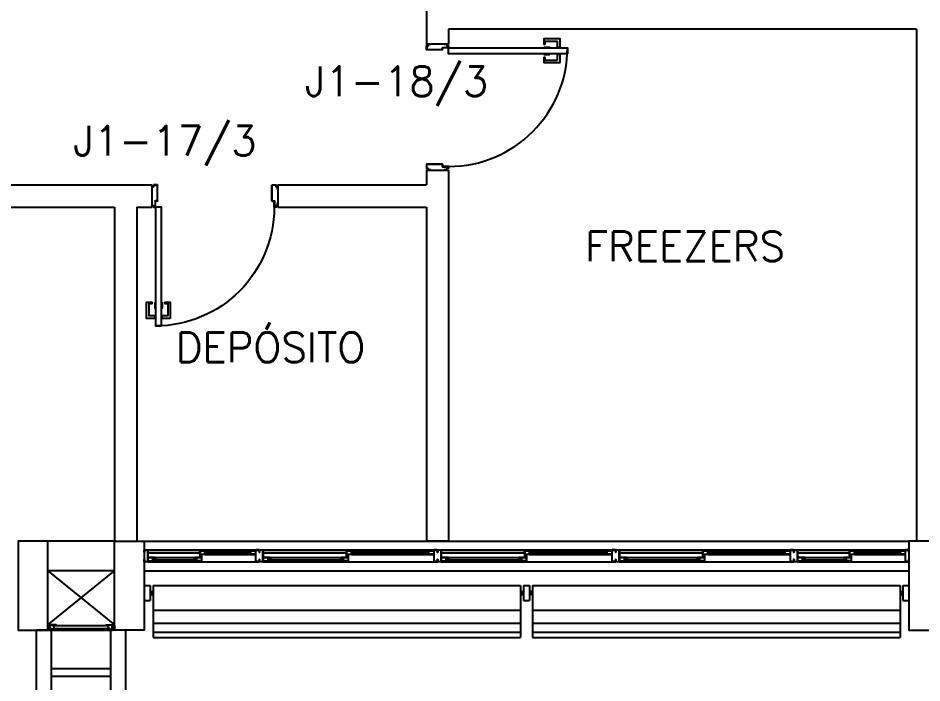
# Model space of a CAD drawing. Header units: millimetres. Extents: x 2801 to 3319, y 1187 to 1422.
# Drawn here: x 2996.32 to 3002.41, y 1340.99 to 1345.47 of the extents above; entities that cross this region are included whole.
import ezdxf

# ---------------------------------------------------------------- set-up
doc = ezdxf.new("R2010")
doc.units = ezdxf.units.MM
for name, color, linetype in [('AR-ALV', 2, 'Continuous'), ('AR-BRISES', 1, 'Continuous'), ('AR-ESQ', 1, 'Continuous'), ('AR-ESTC', 3, 'Continuous'), ('AR-PEITORIL', 1, 'Continuous'), ('AR-PISO', 1, 'Continuous'), ('AR-PORTA', 1, 'Continuous'), ('AR-SHAFT', 1, 'Continuous'), ('BR-LINHAS', 1, 'Continuous'), ('BR-MONTANTE', 242, 'Continuous'), ('BR-PAINEL', 1, 'Continuous'), ('BR-SUPORTE', 1, 'Continuous'), ('DT-ESQ-BAGUETE-C', 2, 'Continuous'), ('DT-ESQ-BAGUETE-V', 1, 'Continuous'), ('DT-ESQ-CHAPA DOBRADA-V', 1, 'Continuous'), ('DT-ESQ-PERFIL CADEIRA-C', 2, 'Continuous'), ('DT-ESQ-PERFIL CADEIRA-V', 1, 'Continuous'), ('DT-ESQ-PERFIL U SIMPLES-C', 2, 'Continuous'), ('DT-ESQ-PERFIL U-C', 2, 'Continuous'), ('DT-ESQ-PERFIL U-V', 1, 'Continuous'), ('DT-ESQ-VENEZIANA-C', 2, 'Continuous'), ('DT-ESQ-VENEZIANA-V', 2, 'Continuous'), ('DT-ESQ-VIDRO-C', 2, 'Continuous'), ('ENDEREÇO', 2, 'Continuous'), ('insercao', 4, 'Continuous'), ('maçaneta', 1, 'Continuous'), ('mov', 1, 'Continuous'), ('PM-PERFIL U-C', 2, 'Continuous'), ('pm1', 2, 'Continuous'), ('TEXTO', 2, 'Continuous')]:
    doc.layers.add(name, color=color, linetype=linetype)
doc.styles.add('UNB-100', font='simplex.shx', dxfattribs={"height": 0.2})
doc.styles.add('UNB1-100', font='simplex.shx', dxfattribs={"height": 0.2})

# ---------------------------------------------------------------- blocks, each defined once
blk = doc.blocks.new('DET-GS-COBERTURA')
at = {"layer": 'AR-PISO', "linetype": 'Continuous'}
for p, q in [((204.8676, -516.3577), (204.8676, -512.9889)), ((205.4676, -512.9889), (204.8676, -512.9889)), ((204.9676, -516.3577), (204.9676, -512.9889)), ((205.3676, -516.3577), (205.3676, -512.9889)), ((205.4676, -516.3577), (205.4676, -512.9889)), ((204.9676, -513.2485), (205.3676, -513.2485)), ((204.9676, -513.2985), (205.3676, -513.2985))]:
    blk.add_line(p, q, dxfattribs=at)
blk = doc.blocks.new('EF40-P')
at = {"layer": 'DT-ESQ-BAGUETE-C', "color": 2, "ltscale": 0.1}
for points in [[(0.0735, -0.125), (0.06, -0.125), (0.06, -0.1235), (0.073, -0.1235, 0.414214), (0.0735, -0.123), (0.0735, -0.112, 0.414214), (0.073, -0.1115), (0.06, -0.1115), (0.06, -0.11), (0.0735, -0.11, -0.414214), (0.075, -0.1115), (0.075, -0.1235, -0.414214)], [(0.339, -0.125), (0.3525, -0.125), (0.3525, -0.1235), (0.3395, -0.1235, -0.414214), (0.339, -0.123), (0.339, -0.112, -0.414214), (0.3395, -0.1115), (0.3525, -0.1115), (0.3525, -0.11), (0.339, -0.11, 0.414214), (0.3375, -0.1115), (0.3375, -0.1235, 0.414214)], [(0.4225, -0.08), (0.409, -0.08), (0.409, -0.0785), (0.422, -0.0785, 0.414214), (0.4225, -0.078), (0.4225, -0.067, 0.414214), (0.422, -0.0665), (0.409, -0.0665), (0.409, -0.065), (0.4225, -0.065, -0.414214), (0.424, -0.0665), (0.424, -0.0785, -0.414214)], [(0.7015, -0.08), (0.715, -0.08), (0.715, -0.0785), (0.702, -0.0785, -0.414214), (0.7015, -0.078), (0.7015, -0.067, -0.414214), (0.702, -0.0665), (0.715, -0.0665), (0.715, -0.065), (0.7015, -0.065, 0.414214), (0.7, -0.0665), (0.7, -0.0785, 0.414214)], [(0.8485, -0.125), (0.835, -0.125), (0.835, -0.1235), (0.848, -0.1235, 0.414214), (0.8485, -0.123), (0.8485, -0.112, 0.414214), (0.848, -0.1115), (0.835, -0.1115), (0.835, -0.11), (0.8485, -0.11, -0.414214), (0.85, -0.1115), (0.85, -0.1235, -0.414214)], [(1.3265, -0.125), (1.34, -0.125), (1.34, -0.1235), (1.327, -0.1235, -0.414214), (1.3265, -0.123), (1.3265, -0.112, -0.414214), (1.327, -0.1115), (1.34, -0.1115), (1.34, -0.11), (1.3265, -0.11, 0.414214), (1.325, -0.1115), (1.325, -0.1235, 0.414214)], [(1.41, -0.08), (1.3965, -0.08), (1.3965, -0.0785), (1.4095, -0.0785, 0.414214), (1.41, -0.078), (1.41, -0.067, 0.414214), (1.4095, -0.0665), (1.3965, -0.0665), (1.3965, -0.065), (1.41, -0.065, -0.414214), (1.4115, -0.0665), (1.4115, -0.0785, -0.414214)], [(1.9015, -0.08), (1.915, -0.08), (1.915, -0.0785), (1.902, -0.0785, -0.414214), (1.9015, -0.078), (1.9015, -0.067, -0.414214), (1.902, -0.0665), (1.915, -0.0665), (1.915, -0.065), (1.9015, -0.065, 0.414214), (1.9, -0.0665), (1.9, -0.0785, 0.414214)], [(2.0485, -0.125), (2.035, -0.125), (2.035, -0.1235), (2.048, -0.1235, 0.414214), (2.0485, -0.123), (2.0485, -0.112, 0.414214), (2.048, -0.1115), (2.035, -0.1115), (2.035, -0.11), (2.0485, -0.11, -0.414214), (2.05, -0.1115), (2.05, -0.1235, -0.414214)], [(2.5265, -0.125), (2.54, -0.125), (2.54, -0.1235), (2.527, -0.1235, -0.414214), (2.5265, -0.123), (2.5265, -0.112, -0.414214), (2.527, -0.1115), (2.54, -0.1115), (2.54, -0.11), (2.5265, -0.11, 0.414214), (2.525, -0.1115), (2.525, -0.1235, 0.414214)], [(2.61, -0.08), (2.5965, -0.08), (2.5965, -0.0785), (2.6095, -0.0785, 0.414214), (2.61, -0.078), (2.61, -0.067, 0.414214), (2.6095, -0.0665), (2.5965, -0.0665), (2.5965, -0.065), (2.61, -0.065, -0.414214), (2.6115, -0.0665), (2.6115, -0.0785, -0.414214)], [(3.1015, -0.08), (3.115, -0.08), (3.115, -0.0785), (3.102, -0.0785, -0.414214), (3.1015, -0.078), (3.1015, -0.067, -0.414214), (3.102, -0.0665), (3.115, -0.0665), (3.115, -0.065), (3.1015, -0.065, 0.414214), (3.1, -0.0665), (3.1, -0.0785, 0.414214)], [(3.2485, -0.125), (3.235, -0.125), (3.235, -0.1235), (3.248, -0.1235, 0.414214), (3.2485, -0.123), (3.2485, -0.112, 0.414214), (3.248, -0.1115), (3.235, -0.1115), (3.235, -0.11), (3.2485, -0.11, -0.414214), (3.25, -0.1115), (3.25, -0.1235, -0.414214)], [(3.7265, -0.125), (3.74, -0.125), (3.74, -0.1235), (3.727, -0.1235, -0.414214), (3.7265, -0.123), (3.7265, -0.112, -0.414214), (3.727, -0.1115), (3.74, -0.1115), (3.74, -0.11), (3.7265, -0.11, 0.414214), (3.725, -0.1115), (3.725, -0.1235, 0.414214)], [(3.81, -0.08), (3.7965, -0.08), (3.7965, -0.0785), (3.8095, -0.0785, 0.414214), (3.81, -0.078), (3.81, -0.067, 0.414214), (3.8095, -0.0665), (3.7965, -0.0665), (3.7965, -0.065), (3.81, -0.065, -0.414214), (3.8115, -0.0665), (3.8115, -0.0785, -0.414214)], [(4.3015, -0.08), (4.315, -0.08), (4.315, -0.0785), (4.302, -0.0785, -0.414214), (4.3015, -0.078), (4.3015, -0.067, -0.414214), (4.302, -0.0665), (4.315, -0.0665), (4.315, -0.065), (4.3015, -0.065, 0.414214), (4.3, -0.0665), (4.3, -0.0785, 0.414214)], [(4.4485, -0.125), (4.435, -0.125), (4.435, -0.1235), (4.448, -0.1235, 0.414214), (4.4485, -0.123), (4.4485, -0.112, 0.414214), (4.448, -0.1115), (4.435, -0.1115), (4.435, -0.11), (4.4485, -0.11, -0.414214), (4.45, -0.1115), (4.45, -0.1235, -0.414214)], [(4.714, -0.125), (4.7275, -0.125), (4.7275, -0.1235), (4.7145, -0.1235, -0.414214), (4.714, -0.123), (4.714, -0.112, -0.414214), (4.7145, -0.1115), (4.7275, -0.1115), (4.7275, -0.11), (4.714, -0.11, 0.414214), (4.7125, -0.1115), (4.7125, -0.1235, 0.414214)], [(4.7975, -0.08), (4.784, -0.08), (4.784, -0.0785), (4.797, -0.0785, 0.414214), (4.7975, -0.078), (4.7975, -0.067, 0.414214), (4.797, -0.0665), (4.784, -0.0665), (4.784, -0.065), (4.7975, -0.065, -0.414214), (4.799, -0.0665), (4.799, -0.0785, -0.414214)], [(5.0765, -0.08), (5.09, -0.08), (5.09, -0.0785), (5.077, -0.0785, -0.414214), (5.0765, -0.078), (5.0765, -0.067, -0.414214), (5.077, -0.0665), (5.09, -0.0665), (5.09, -0.065), (5.0765, -0.065, 0.414214), (5.075, -0.0665), (5.075, -0.0785, 0.414214)]]:
    blk.add_lwpolyline(points, format="xyb", close=True, dxfattribs=at)
at = {"layer": 'DT-ESQ-BAGUETE-V', "color": 1, "ltscale": 0.1}
for p, q in [((0.0735, -0.11), (0.339, -0.11)), ((0.8485, -0.11), (1.3265, -0.11)), ((2.0485, -0.11), (2.5265, -0.11)), ((3.2485, -0.11), (3.7265, -0.11)), ((4.4485, -0.11), (4.714, -0.11))]:
    blk.add_line(p, q, dxfattribs=at)
at = {"layer": 'DT-ESQ-BAGUETE-V', "ltscale": 0.1}
for p, q in [((0.4225, -0.065), (0.7015, -0.065)), ((1.41, -0.065), (1.9015, -0.065)), ((2.61, -0.065), (3.1015, -0.065)), ((3.81, -0.065), (4.3015, -0.065)), ((4.7975, -0.065), (5.0765, -0.065))]:
    blk.add_line(p, q, dxfattribs=at)
at = {"layer": 'DT-ESQ-CHAPA DOBRADA-V', "ltscale": 0.1}
for p, q in [((0.025, -0.077), (0.374, -0.077)), ((0.025, -0.08), (0.374, -0.08)), ((0.8, -0.077), (1.3615, -0.077)), ((0.8, -0.08), (1.3615, -0.08)), ((4.4, -0.077), (4.749, -0.077)), ((4.4, -0.08), (4.749, -0.08))]:
    blk.add_line(p, q, dxfattribs=at)
at = {"layer": 'DT-ESQ-CHAPA DOBRADA-V', "color": 1, "ltscale": 0.1}
for p, q in [((2, -0.077), (2.5615, -0.077)), ((2, -0.08), (2.5615, -0.08)), ((3.2, -0.077), (3.7615, -0.077)), ((3.2, -0.08), (3.7615, -0.08))]:
    blk.add_line(p, q, dxfattribs=at)
at = {"layer": 'DT-ESQ-PERFIL CADEIRA-C', "color": 2, "ltscale": 0.1}
for p, q in [((0.376, -0.0885), (0.4225, -0.0885)), ((0.75, -0.0885), (0.7015, -0.0885)), ((1.3635, -0.0885), (1.41, -0.0885)), ((1.95, -0.0885), (1.9015, -0.0885)), ((2.5635, -0.0885), (2.61, -0.0885)), ((3.15, -0.0885), (3.1015, -0.0885)), ((3.7635, -0.0885), (3.81, -0.0885)), ((4.35, -0.0885), (4.3015, -0.0885)), ((4.751, -0.0885), (4.7975, -0.0885)), ((5.125, -0.0885), (5.0765, -0.0885)), ((0.025, -0.1335), (0.0735, -0.1335)), ((0.3855, -0.1335), (0.339, -0.1335)), ((0.8, -0.1335), (0.8485, -0.1335)), ((1.373, -0.1335), (1.3265, -0.1335)), ((2, -0.1335), (2.0485, -0.1335)), ((2.573, -0.1335), (2.5265, -0.1335)), ((3.2, -0.1335), (3.2485, -0.1335)), ((3.773, -0.1335), (3.7265, -0.1335)), ((4.7605, -0.1335), (4.714, -0.1335))]:
    blk.add_line(p, q, dxfattribs=at)
at = {"layer": 'DT-ESQ-PERFIL CADEIRA-C', "ltscale": 0.1}
blk.add_line((4.4, -0.1335), (4.4485, -0.1335), dxfattribs=at)
at = {"layer": 'DT-ESQ-PERFIL CADEIRA-C', "color": 2, "ltscale": 0.1}
for points in [[(0.0735, -0.135), (0.025, -0.135), (0.025, -0.1335), (0.06, -0.1335, -0.198912), (0.0589, -0.1331, -0.198913), (0.0585, -0.132), (0.0585, -0.112, 0.414214), (0.058, -0.1115), (0.025, -0.1115), (0.025, -0.11), (0.0585, -0.11, -0.414214), (0.06, -0.1115), (0.06, -0.1235), (0.06, -0.125), (0.06, -0.132), (0.0735, -0.132, -1)], [(0.339, -0.132, 1), (0.339, -0.135), (0.3855, -0.135, 0.414214), (0.3875, -0.133), (0.3875, -0.112, 0.414214), (0.3855, -0.11), (0.354, -0.11, 0.414214), (0.3525, -0.1115), (0.3525, -0.132)], [(0.3525, -0.1335, 0.198913), (0.3536, -0.1331, 0.198913), (0.354, -0.132), (0.354, -0.112, -0.414214), (0.3545, -0.1115), (0.3855, -0.1115, -0.414214), (0.386, -0.112), (0.386, -0.133, -0.414214), (0.3855, -0.1335)], [(0.4225, -0.087, -1), (0.4225, -0.09), (0.376, -0.09, -0.414214), (0.374, -0.088), (0.374, -0.067, -0.414214), (0.376, -0.065), (0.4075, -0.065, -0.414214), (0.409, -0.0665), (0.409, -0.087)], [(0.409, -0.0885, -0.198913), (0.4079, -0.0881, -0.198913), (0.4075, -0.087), (0.4075, -0.067, 0.414214), (0.407, -0.0665), (0.376, -0.0665, 0.414214), (0.3755, -0.067), (0.3755, -0.088, 0.414214), (0.376, -0.0885)], [(0.7015, -0.09), (0.75, -0.09), (0.75, -0.0885), (0.715, -0.0885, 0.198912), (0.7161, -0.0881, 0.198913), (0.7165, -0.087), (0.7165, -0.067, -0.414214), (0.717, -0.0665), (0.75, -0.0665), (0.75, -0.065), (0.7165, -0.065, 0.414214), (0.715, -0.0665), (0.715, -0.0785), (0.715, -0.08), (0.715, -0.087), (0.7015, -0.087, 1)], [(0.8485, -0.135), (0.8, -0.135), (0.8, -0.1335), (0.835, -0.1335, -0.198912), (0.8339, -0.1331, -0.198913), (0.8335, -0.132), (0.8335, -0.112, 0.414214), (0.833, -0.1115), (0.8, -0.1115), (0.8, -0.11), (0.8335, -0.11, -0.414214), (0.835, -0.1115), (0.835, -0.1235), (0.835, -0.125), (0.835, -0.132), (0.8485, -0.132, -1)], [(1.3265, -0.132, 1), (1.3265, -0.135), (1.373, -0.135, 0.414214), (1.375, -0.133), (1.375, -0.112, 0.414214), (1.373, -0.11), (1.3415, -0.11, 0.414214), (1.34, -0.1115), (1.34, -0.132)], [(1.34, -0.1335, 0.198913), (1.3411, -0.1331, 0.198913), (1.3415, -0.132), (1.3415, -0.112, -0.414214), (1.342, -0.1115), (1.373, -0.1115, -0.414214), (1.3735, -0.112), (1.3735, -0.133, -0.414214), (1.373, -0.1335)], [(1.41, -0.087, -1), (1.41, -0.09), (1.3635, -0.09, -0.414214), (1.3615, -0.088), (1.3615, -0.067, -0.414214), (1.3635, -0.065), (1.395, -0.065, -0.414214), (1.3965, -0.0665), (1.3965, -0.087)], [(1.3965, -0.0885, -0.198913), (1.3954, -0.0881, -0.198913), (1.395, -0.087), (1.395, -0.067, 0.414214), (1.3945, -0.0665), (1.3635, -0.0665, 0.414214), (1.363, -0.067), (1.363, -0.088, 0.414214), (1.3635, -0.0885)], [(1.9015, -0.09), (1.95, -0.09), (1.95, -0.0885), (1.915, -0.0885, 0.198912), (1.9161, -0.0881, 0.198913), (1.9165, -0.087), (1.9165, -0.067, -0.414214), (1.917, -0.0665), (1.95, -0.0665), (1.95, -0.065), (1.9165, -0.065, 0.414214), (1.915, -0.0665), (1.915, -0.0785), (1.915, -0.08), (1.915, -0.087), (1.9015, -0.087, 1)], [(2.0485, -0.135), (2, -0.135), (2, -0.1335), (2.035, -0.1335, -0.198912), (2.0339, -0.1331, -0.198913), (2.0335, -0.132), (2.0335, -0.112, 0.414214), (2.033, -0.1115), (2, -0.1115), (2, -0.11), (2.0335, -0.11, -0.414214), (2.035, -0.1115), (2.035, -0.1235), (2.035, -0.125), (2.035, -0.132), (2.0485, -0.132, -1)], [(2.5265, -0.132, 1), (2.5265, -0.135), (2.573, -0.135, 0.414214), (2.575, -0.133), (2.575, -0.112, 0.414214), (2.573, -0.11), (2.5415, -0.11, 0.414214), (2.54, -0.1115), (2.54, -0.132)], [(2.54, -0.1335, 0.198913), (2.5411, -0.1331, 0.198913), (2.5415, -0.132), (2.5415, -0.112, -0.414214), (2.542, -0.1115), (2.573, -0.1115, -0.414214), (2.5735, -0.112), (2.5735, -0.133, -0.414214), (2.573, -0.1335)], [(2.61, -0.087, -1), (2.61, -0.09), (2.5635, -0.09, -0.414214), (2.5615, -0.088), (2.5615, -0.067, -0.414214), (2.5635, -0.065), (2.595, -0.065, -0.414214), (2.5965, -0.0665), (2.5965, -0.087)], [(2.5965, -0.0885, -0.198913), (2.5954, -0.0881, -0.198913), (2.595, -0.087), (2.595, -0.067, 0.414214), (2.5945, -0.0665), (2.5635, -0.0665, 0.414214), (2.563, -0.067), (2.563, -0.088, 0.414214), (2.5635, -0.0885)], [(3.1015, -0.09), (3.15, -0.09), (3.15, -0.0885), (3.115, -0.0885, 0.198912), (3.1161, -0.0881, 0.198913), (3.1165, -0.087), (3.1165, -0.067, -0.414214), (3.117, -0.0665), (3.15, -0.0665), (3.15, -0.065), (3.1165, -0.065, 0.414214), (3.115, -0.0665), (3.115, -0.0785), (3.115, -0.08), (3.115, -0.087), (3.1015, -0.087, 1)], [(3.2485, -0.135), (3.2, -0.135), (3.2, -0.1335), (3.235, -0.1335, -0.198912), (3.2339, -0.1331, -0.198913), (3.2335, -0.132), (3.2335, -0.112, 0.414214), (3.233, -0.1115), (3.2, -0.1115), (3.2, -0.11), (3.2335, -0.11, -0.414214), (3.235, -0.1115), (3.235, -0.1235), (3.235, -0.125), (3.235, -0.132), (3.2485, -0.132, -1)], [(3.7265, -0.132, 1), (3.7265, -0.135), (3.773, -0.135, 0.414214), (3.775, -0.133), (3.775, -0.112, 0.414214), (3.773, -0.11), (3.7415, -0.11, 0.414214), (3.74, -0.1115), (3.74, -0.132)], [(3.74, -0.1335, 0.198913), (3.7411, -0.1331, 0.198913), (3.7415, -0.132), (3.7415, -0.112, -0.414214), (3.742, -0.1115), (3.773, -0.1115, -0.414214), (3.7735, -0.112), (3.7735, -0.133, -0.414214), (3.773, -0.1335)], [(3.81, -0.087, -1), (3.81, -0.09), (3.7635, -0.09, -0.414214), (3.7615, -0.088), (3.7615, -0.067, -0.414214), (3.7635, -0.065), (3.795, -0.065, -0.414214), (3.7965, -0.0665), (3.7965, -0.087)], [(3.7965, -0.0885, -0.198913), (3.7954, -0.0881, -0.198913), (3.795, -0.087), (3.795, -0.067, 0.414214), (3.7945, -0.0665), (3.7635, -0.0665, 0.414214), (3.763, -0.067), (3.763, -0.088, 0.414214), (3.7635, -0.0885)], [(4.3015, -0.09), (4.35, -0.09), (4.35, -0.0885), (4.315, -0.0885, 0.198912), (4.3161, -0.0881, 0.198913), (4.3165, -0.087), (4.3165, -0.067, -0.414214), (4.317, -0.0665), (4.35, -0.0665), (4.35, -0.065), (4.3165, -0.065, 0.414214), (4.315, -0.0665), (4.315, -0.0785), (4.315, -0.08), (4.315, -0.087), (4.3015, -0.087, 1)], [(4.4485, -0.135), (4.4, -0.135), (4.4, -0.1335), (4.435, -0.1335, -0.198912), (4.4339, -0.1331, -0.198913), (4.4335, -0.132), (4.4335, -0.112, 0.414214), (4.433, -0.1115), (4.4, -0.1115), (4.4, -0.11), (4.4335, -0.11, -0.414214), (4.435, -0.1115), (4.435, -0.1235), (4.435, -0.125), (4.435, -0.132), (4.4485, -0.132, -1)], [(4.714, -0.132, 1), (4.714, -0.135), (4.7605, -0.135, 0.414214), (4.7625, -0.133), (4.7625, -0.112, 0.414214), (4.7605, -0.11), (4.729, -0.11, 0.414214), (4.7275, -0.1115), (4.7275, -0.132)], [(4.7275, -0.1335, 0.198913), (4.7286, -0.1331, 0.198913), (4.729, -0.132), (4.729, -0.112, -0.414214), (4.7295, -0.1115), (4.7605, -0.1115, -0.414214), (4.761, -0.112), (4.761, -0.133, -0.414214), (4.7605, -0.1335)], [(4.7975, -0.087, -1), (4.7975, -0.09), (4.751, -0.09, -0.414214), (4.749, -0.088), (4.749, -0.067, -0.414214), (4.751, -0.065), (4.7825, -0.065, -0.414214), (4.784, -0.0665), (4.784, -0.087)], [(4.784, -0.0885, -0.198913), (4.7829, -0.0881, -0.198913), (4.7825, -0.087), (4.7825, -0.067, 0.414214), (4.782, -0.0665), (4.751, -0.0665, 0.414214), (4.7505, -0.067), (4.7505, -0.088, 0.414214), (4.751, -0.0885)], [(5.0765, -0.09), (5.125, -0.09), (5.125, -0.0885), (5.09, -0.0885, 0.198912), (5.0911, -0.0881, 0.198913), (5.0915, -0.087), (5.0915, -0.067, -0.414214), (5.092, -0.0665), (5.125, -0.0665), (5.125, -0.065), (5.0915, -0.065, 0.414214), (5.09, -0.0665), (5.09, -0.0785), (5.09, -0.08), (5.09, -0.087), (5.0765, -0.087, 1)]]:
    blk.add_lwpolyline(points, format="xyb", close=True, dxfattribs=at)
at = {"layer": 'DT-ESQ-PERFIL CADEIRA-V', "ltscale": 0.1}
for p, q in [((0.4075, -0.09), (0.7015, -0.09)), ((1.395, -0.09), (1.9015, -0.09))]:
    blk.add_line(p, q, dxfattribs=at)
at = {"layer": 'DT-ESQ-PERFIL CADEIRA-V', "color": 1, "ltscale": 0.1}
for p, q in [((2.595, -0.09), (3.1015, -0.09)), ((3.795, -0.09), (4.3015, -0.09)), ((4.7825, -0.09), (5.0765, -0.09)), ((0.0735, -0.135), (0.339, -0.135)), ((0.8485, -0.135), (1.3265, -0.135)), ((2.0485, -0.135), (2.5265, -0.135)), ((4.4485, -0.135), (4.714, -0.135))]:
    blk.add_line(p, q, dxfattribs=at)
at = {"layer": 'DT-ESQ-PERFIL CADEIRA-V', "color": 2, "ltscale": 0.1}
blk.add_line((3.2485, -0.135), (3.7265, -0.135), dxfattribs=at)
at = {"layer": 'DT-ESQ-PERFIL U SIMPLES-C', "color": 2, "ltscale": 0.1}
for points in [[(0.376, -0.102), (0.384, -0.102), (0.384, -0.1005), (0.376, -0.1005, -0.414214), (0.3755, -0.1), (0.3755, -0.092, -0.414214), (0.376, -0.0915), (0.384, -0.0915), (0.384, -0.09), (0.376, -0.09, 0.414214), (0.374, -0.092), (0.374, -0.1, 0.414214)], [(0.3855, -0.098), (0.3775, -0.098), (0.3775, -0.0995), (0.3855, -0.0995, -0.414214), (0.386, -0.1), (0.386, -0.108, -0.414214), (0.3855, -0.1085), (0.3775, -0.1085), (0.3775, -0.11), (0.3855, -0.11, 0.414214), (0.3875, -0.108), (0.3875, -0.1, 0.414214)], [(1.3635, -0.102), (1.3715, -0.102), (1.3715, -0.1005), (1.3635, -0.1005, -0.414214), (1.363, -0.1), (1.363, -0.092, -0.414214), (1.3635, -0.0915), (1.3715, -0.0915), (1.3715, -0.09), (1.3635, -0.09, 0.414214), (1.3615, -0.092), (1.3615, -0.1, 0.414214)], [(1.373, -0.098), (1.365, -0.098), (1.365, -0.0995), (1.373, -0.0995, -0.414214), (1.3735, -0.1), (1.3735, -0.108, -0.414214), (1.373, -0.1085), (1.365, -0.1085), (1.365, -0.11), (1.373, -0.11, 0.414214), (1.375, -0.108), (1.375, -0.1, 0.414214)], [(2.5635, -0.102), (2.5715, -0.102), (2.5715, -0.1005), (2.5635, -0.1005, -0.414214), (2.563, -0.1), (2.563, -0.092, -0.414214), (2.5635, -0.0915), (2.5715, -0.0915), (2.5715, -0.09), (2.5635, -0.09, 0.414214), (2.5615, -0.092), (2.5615, -0.1, 0.414214)], [(2.573, -0.098), (2.565, -0.098), (2.565, -0.0995), (2.573, -0.0995, -0.414214), (2.5735, -0.1), (2.5735, -0.108, -0.414214), (2.573, -0.1085), (2.565, -0.1085), (2.565, -0.11), (2.573, -0.11, 0.414214), (2.575, -0.108), (2.575, -0.1, 0.414214)], [(3.7635, -0.102), (3.7715, -0.102), (3.7715, -0.1005), (3.7635, -0.1005, -0.414214), (3.763, -0.1), (3.763, -0.092, -0.414214), (3.7635, -0.0915), (3.7715, -0.0915), (3.7715, -0.09), (3.7635, -0.09, 0.414214), (3.7615, -0.092), (3.7615, -0.1, 0.414214)], [(3.773, -0.098), (3.765, -0.098), (3.765, -0.0995), (3.773, -0.0995, -0.414214), (3.7735, -0.1), (3.7735, -0.108, -0.414214), (3.773, -0.1085), (3.765, -0.1085), (3.765, -0.11), (3.773, -0.11, 0.414214), (3.775, -0.108), (3.775, -0.1, 0.414214)], [(4.751, -0.102), (4.759, -0.102), (4.759, -0.1005), (4.751, -0.1005, -0.414214), (4.7505, -0.1), (4.7505, -0.092, -0.414214), (4.751, -0.0915), (4.759, -0.0915), (4.759, -0.09), (4.751, -0.09, 0.414214), (4.749, -0.092), (4.749, -0.1, 0.414214)], [(4.7605, -0.098), (4.7525, -0.098), (4.7525, -0.0995), (4.7605, -0.0995, -0.414214), (4.761, -0.1), (4.761, -0.108, -0.414214), (4.7605, -0.1085), (4.7525, -0.1085), (4.7525, -0.11), (4.7605, -0.11, 0.414214), (4.7625, -0.108), (4.7625, -0.1, 0.414214)]]:
    blk.add_lwpolyline(points, format="xyb", close=True, dxfattribs=at)
at = {"layer": 'DT-ESQ-PERFIL U-C', "color": 2, "ltscale": 0.1}
for points in [[(0, -0.0615, -0.414214), (0.0015, -0.06), (0.0235, -0.06, -0.414214), (0.025, -0.0615), (0.025, -0.1385, -0.414214), (0.0235, -0.14), (0.0015, -0.14, -0.414214), (0, -0.1385), (0, -0.125), (0.0015, -0.125), (0.0015, -0.138, 0.414214), (0.002, -0.1385), (0.023, -0.1385, 0.414214), (0.0235, -0.138), (0.0235, -0.062, 0.414214), (0.023, -0.0615), (0.002, -0.0615, 0.414214), (0.0015, -0.062), (0.0015, -0.075), (0, -0.075)], [(0.775, -0.0615, 0.414214), (0.7735, -0.06), (0.7515, -0.06, 0.414214), (0.75, -0.0615), (0.75, -0.1385, 0.414214), (0.7515, -0.14), (0.7735, -0.14, 0.414214), (0.775, -0.1385), (0.775, -0.125), (0.7735, -0.125), (0.7735, -0.138, -0.414214), (0.773, -0.1385), (0.752, -0.1385, -0.414214), (0.7515, -0.138), (0.7515, -0.062, -0.414214), (0.752, -0.0615), (0.773, -0.0615, -0.414214), (0.7735, -0.062), (0.7735, -0.075), (0.775, -0.075)], [(0.775, -0.0615, -0.414214), (0.7765, -0.06), (0.7985, -0.06, -0.414214), (0.8, -0.0615), (0.8, -0.1385, -0.414214), (0.7985, -0.14), (0.7765, -0.14, -0.414214), (0.775, -0.1385), (0.775, -0.125), (0.7765, -0.125), (0.7765, -0.138, 0.414214), (0.777, -0.1385), (0.798, -0.1385, 0.414214), (0.7985, -0.138), (0.7985, -0.062, 0.414214), (0.798, -0.0615), (0.777, -0.0615, 0.414214), (0.7765, -0.062), (0.7765, -0.075), (0.775, -0.075)], [(1.975, -0.0615, 0.414214), (1.9735, -0.06), (1.9515, -0.06, 0.414214), (1.95, -0.0615), (1.95, -0.1385, 0.414214), (1.9515, -0.14), (1.9735, -0.14, 0.414214), (1.975, -0.1385), (1.975, -0.125), (1.9735, -0.125), (1.9735, -0.138, -0.414214), (1.973, -0.1385), (1.952, -0.1385, -0.414214), (1.9515, -0.138), (1.9515, -0.062, -0.414214), (1.952, -0.0615), (1.973, -0.0615, -0.414214), (1.9735, -0.062), (1.9735, -0.075), (1.975, -0.075)], [(1.975, -0.0615, -0.414214), (1.9765, -0.06), (1.9985, -0.06, -0.414214), (2, -0.0615), (2, -0.1385, -0.414214), (1.9985, -0.14), (1.9765, -0.14, -0.414214), (1.975, -0.1385), (1.975, -0.125), (1.9765, -0.125), (1.9765, -0.138, 0.414214), (1.977, -0.1385), (1.998, -0.1385, 0.414214), (1.9985, -0.138), (1.9985, -0.062, 0.414214), (1.998, -0.0615), (1.977, -0.0615, 0.414214), (1.9765, -0.062), (1.9765, -0.075), (1.975, -0.075)], [(3.175, -0.0615, 0.414214), (3.1735, -0.06), (3.1515, -0.06, 0.414214), (3.15, -0.0615), (3.15, -0.1385, 0.414214), (3.1515, -0.14), (3.1735, -0.14, 0.414214), (3.175, -0.1385), (3.175, -0.125), (3.1735, -0.125), (3.1735, -0.138, -0.414214), (3.173, -0.1385), (3.152, -0.1385, -0.414214), (3.1515, -0.138), (3.1515, -0.062, -0.414214), (3.152, -0.0615), (3.173, -0.0615, -0.414214), (3.1735, -0.062), (3.1735, -0.075), (3.175, -0.075)], [(3.175, -0.0615, -0.414214), (3.1765, -0.06), (3.1985, -0.06, -0.414214), (3.2, -0.0615), (3.2, -0.1385, -0.414214), (3.1985, -0.14), (3.1765, -0.14, -0.414214), (3.175, -0.1385), (3.175, -0.125), (3.1765, -0.125), (3.1765, -0.138, 0.414214), (3.177, -0.1385), (3.198, -0.1385, 0.414214), (3.1985, -0.138), (3.1985, -0.062, 0.414214), (3.198, -0.0615), (3.177, -0.0615, 0.414214), (3.1765, -0.062), (3.1765, -0.075), (3.175, -0.075)], [(4.375, -0.0615, 0.414214), (4.3735, -0.06), (4.3515, -0.06, 0.414214), (4.35, -0.0615), (4.35, -0.1385, 0.414214), (4.3515, -0.14), (4.3735, -0.14, 0.414214), (4.375, -0.1385), (4.375, -0.125), (4.3735, -0.125), (4.3735, -0.138, -0.414214), (4.373, -0.1385), (4.352, -0.1385, -0.414214), (4.3515, -0.138), (4.3515, -0.062, -0.414214), (4.352, -0.0615), (4.373, -0.0615, -0.414214), (4.3735, -0.062), (4.3735, -0.075), (4.375, -0.075)], [(4.375, -0.0615, -0.414214), (4.3765, -0.06), (4.3985, -0.06, -0.414214), (4.4, -0.0615), (4.4, -0.1385, -0.414214), (4.3985, -0.14), (4.3765, -0.14, -0.414214), (4.375, -0.1385), (4.375, -0.125), (4.3765, -0.125), (4.3765, -0.138, 0.414214), (4.377, -0.1385), (4.398, -0.1385, 0.414214), (4.3985, -0.138), (4.3985, -0.062, 0.414214), (4.398, -0.0615), (4.377, -0.0615, 0.414214), (4.3765, -0.062), (4.3765, -0.075), (4.375, -0.075)], [(5.15, -0.0615, 0.414214), (5.1485, -0.06), (5.1265, -0.06, 0.414214), (5.125, -0.0615), (5.125, -0.1385, 0.414214), (5.1265, -0.14), (5.1485, -0.14, 0.414214), (5.15, -0.1385), (5.15, -0.125), (5.1485, -0.125), (5.1485, -0.138, -0.414214), (5.148, -0.1385), (5.127, -0.1385, -0.414214), (5.1265, -0.138), (5.1265, -0.062, -0.414214), (5.127, -0.0615), (5.148, -0.0615, -0.414214), (5.1485, -0.062), (5.1485, -0.075), (5.15, -0.075)]]:
    blk.add_lwpolyline(points, format="xyb", close=True, dxfattribs=at)
at = {"layer": 'DT-ESQ-PERFIL U-V', "color": 1, "ltscale": 0.1}
for p, q in [((0.0235, -0.06), (0.7515, -0.06)), ((0.7985, -0.06), (1.9515, -0.06)), ((1.9985, -0.06), (3.1515, -0.06)), ((4.3985, -0.06), (5.1265, -0.06)), ((0.0235, -0.14), (0.7515, -0.14)), ((0.7985, -0.14), (1.9515, -0.14)), ((1.9985, -0.14), (3.1515, -0.14)), ((4.3985, -0.14), (5.1265, -0.14))]:
    blk.add_line(p, q, dxfattribs=at)
at = {"layer": 'DT-ESQ-PERFIL U-V', "ltscale": 0.1}
for p, q in [((3.1985, -0.06), (4.3515, -0.06)), ((3.1985, -0.14), (4.3515, -0.14))]:
    blk.add_line(p, q, dxfattribs=at)
at = {"layer": 'DT-ESQ-VIDRO-C', "ltscale": 0.1}
for points in [[(0.7125, -0.085), (0.7125, -0.082), (0.4115, -0.082), (0.4115, -0.085)], [(1.9125, -0.085), (1.9125, -0.082), (1.399, -0.082), (1.399, -0.085)], [(3.1125, -0.085), (3.1125, -0.082), (2.599, -0.082), (2.599, -0.085)], [(4.3125, -0.085), (4.3125, -0.082), (3.799, -0.082), (3.799, -0.085)], [(5.0875, -0.085), (5.0875, -0.082), (4.7865, -0.082), (4.7865, -0.085)], [(0.063, -0.13), (0.063, -0.127), (0.3495, -0.127), (0.3495, -0.13)], [(0.838, -0.13), (0.838, -0.127), (1.337, -0.127), (1.337, -0.13)], [(2.038, -0.13), (2.038, -0.127), (2.537, -0.127), (2.537, -0.13)], [(3.238, -0.13), (3.238, -0.127), (3.737, -0.127), (3.737, -0.13)], [(4.438, -0.13), (4.438, -0.127), (4.7245, -0.127), (4.7245, -0.13)]]:
    blk.add_lwpolyline(points, close=True, dxfattribs=at)
blk = doc.blocks.new('BR-MODULO1')
at = {"layer": 'BR-LINHAS'}
for p, q in [((0.06, -0.2648), (2.535, -0.2648)), ((2.615, -0.2648), (5.09, -0.2648)), ((0.06, -0.3524), (2.535, -0.3524)), ((2.615, -0.3524), (5.09, -0.3524)), ((0.06, -0.4147), (2.535, -0.4147)), ((2.615, -0.4147), (5.09, -0.4147))]:
    blk.add_line(p, q, dxfattribs=at)
at = {"layer": 'BR-MONTANTE'}
for p, q in [((0, -0.1), (0, -0.2)), ((0, -0.1), (0.04, -0.1)), ((0.04, -0.1), (0.04, -0.2)), ((2.5547, -0.1), (2.5947, -0.1)), ((2.5547, -0.1), (2.5547, -0.2)), ((2.5947, -0.1), (2.5947, -0.2)), ((5.11, -0.1), (5.11, -0.2)), ((5.11, -0.1), (5.15, -0.1)), ((5.15, -0.1), (5.15, -0.2)), ((0, -0.2), (0.04, -0.2)), ((2.5547, -0.2), (2.5947, -0.2)), ((5.11, -0.2), (5.15, -0.2))]:
    blk.add_line(p, q, dxfattribs=at)
at = {"layer": 'BR-PAINEL'}
for p, q in [((0.06, -0.1), (2.535, -0.1)), ((0.06, -0.1), (0.06, -0.45)), ((2.535, -0.1), (2.535, -0.45)), ((2.615, -0.1), (2.615, -0.45)), ((2.615, -0.1), (5.09, -0.1)), ((5.09, -0.1), (5.09, -0.45)), ((0.06, -0.45), (2.535, -0.45)), ((2.615, -0.45), (5.09, -0.45))]:
    blk.add_line(p, q, dxfattribs=at)
at = {"layer": 'BR-SUPORTE'}
for p, q in [((0.04, -0.14), (0.06, -0.14)), ((0.04, -0.16), (0.06, -0.16)), ((0.05, -0.14), (0.05, -0.16)), ((2.5347, -0.14), (2.5547, -0.14)), ((2.5347, -0.16), (2.5547, -0.16)), ((2.5447, -0.14), (2.5447, -0.16)), ((2.6147, -0.14), (2.5947, -0.14)), ((2.6147, -0.16), (2.5947, -0.16)), ((2.6047, -0.14), (2.6047, -0.16)), ((5.09, -0.14), (5.11, -0.14)), ((5.09, -0.16), (5.11, -0.16)), ((5.1, -0.14), (5.1, -0.16))]:
    blk.add_line(p, q, dxfattribs=at)
blk = doc.blocks.new('PM3')
at = {"layer": 'maçaneta'}
for points in [[(0.02, 0.825), (-0.035, 0.825), (-0.035, 0.715), (0, 0.715), (0, 0.725), (-0.02, 0.725), (-0.02, 0.8035, -0.414214), (-0.0185, 0.805), (0.02, 0.805)], [(0.125, 0.825), (0.07, 0.825), (0.07, 0.805), (0.1085, 0.805, -0.414214), (0.11, 0.8035), (0.11, 0.725), (0.09, 0.725), (0.09, 0.715), (0.125, 0.715)]]:
    blk.add_lwpolyline(points, format="xyb", close=True, dxfattribs=at)
for points in [[(0.02, 0.715), (0.02, 0.755), (0.025, 0.755), (0.025, 0.715)], [(0.07, 0.715), (0.07, 0.755), (0.065, 0.755), (0.065, 0.715)]]:
    blk.add_lwpolyline(points, close=True, dxfattribs=at)
at = {"layer": 'mov'}
blk.add_arc((0.025, 0.075), 0.8, 0, 90, dxfattribs=at)
at = {"layer": 'PM-PERFIL U-C'}
for p, q in [((0, 0.045), (0, 0.0635)), ((0.0015, 0.065), (0.01, 0.065)), ((0.002, 0.063), (0.002, 0.045)), ((0.0105, 0.063), (0.002, 0.063)), ((0.01, 0.065), (0.01, 0.0735)), ((0.0115, 0.075), (0.0235, 0.075)), ((0.012, 0.073), (0.012, 0.0645)), ((0.023, 0.073), (0.012, 0.073)), ((0.023, 0.0335), (0.023, 0.073)), ((0.025, 0.0735), (0.025, 0.034)), ((0.825, 0.0735), (0.825, 0.034)), ((0.8385, 0.075), (0.8265, 0.075)), ((0.827, 0.073), (0.838, 0.073)), ((0.827, 0.0335), (0.827, 0.073)), ((0.838, 0.073), (0.838, 0.0645)), ((0.8395, 0.063), (0.848, 0.063)), ((0.84, 0.065), (0.84, 0.0735)), ((0.8485, 0.065), (0.84, 0.065)), ((0.848, 0.063), (0.848, 0.045)), ((0.85, 0.045), (0.85, 0.0635)), ((0.002, 0.045), (0, 0.045)), ((0.038, 0.032), (0.0245, 0.032)), ((0.0385, 0.034), (0.025, 0.034)), ((0.038, 0.032), (0.038, -0.073)), ((0.04, 0.0325), (0.04, -0.0735)), ((0.81, 0.0325), (0.81, -0.0735)), ((0.8115, 0.034), (0.825, 0.034)), ((0.812, 0.032), (0.8255, 0.032)), ((0.812, 0.032), (0.812, -0.073)), ((0.848, 0.045), (0.85, 0.045)), ((0, -0.045), (0.002, -0.045)), ((0, -0.0635), (0, -0.045)), ((0.002, -0.045), (0.002, -0.063)), ((0.85, -0.045), (0.848, -0.045)), ((0.848, -0.045), (0.848, -0.063)), ((0.85, -0.0635), (0.85, -0.045)), ((0.01, -0.065), (0.0015, -0.065)), ((0.002, -0.063), (0.0105, -0.063)), ((0.01, -0.0735), (0.01, -0.065)), ((0.0385, -0.075), (0.0115, -0.075)), ((0.012, -0.0645), (0.012, -0.073)), ((0.012, -0.073), (0.038, -0.073)), ((0.8115, -0.075), (0.8385, -0.075)), ((0.838, -0.073), (0.812, -0.073)), ((0.838, -0.0645), (0.838, -0.073)), ((0.848, -0.063), (0.8395, -0.063)), ((0.84, -0.0735), (0.84, -0.065)), ((0.84, -0.065), (0.8485, -0.065))]:
    blk.add_line(p, q, dxfattribs=at)
for centre, start, end in [((0.0015, 0.0635), 90, 180), ((0.0115, 0.0735), 90, 180), ((0.0105, 0.0645), 270, 0), ((0.0235, 0.0735), 360, 90), ((0.8265, 0.0735), 90, 180), ((0.8395, 0.0645), 180, 270), ((0.8385, 0.0735), 0, 90), ((0.8485, 0.0635), 0, 90), ((0.0245, 0.0335), 180, 270), ((0.0385, 0.0325), 0, 90), ((0.8115, 0.0325), 90, 180), ((0.8255, 0.0335), 270, 0), ((0.0015, -0.0635), 180, 270), ((0.0115, -0.0735), 180, 270), ((0.0105, -0.0645), 0, 90), ((0.0385, -0.0735), 269.93864, 0), ((0.8115, -0.0735), 180, 270.06136), ((0.8395, -0.0645), 90, 180), ((0.8385, -0.0735), 270, 0), ((0.8485, -0.0635), 270, 0)]:
    blk.add_arc(centre, 0.0015, start, end, dxfattribs=at)
at = {"layer": 'pm1'}
blk.add_lwpolyline([(0.065, 0.875), (0.065, 0.075), (0.025, 0.075), (0.025, 0.875)], close=True, dxfattribs=at)
blk = doc.blocks.new('EF01C-P')
at = {"layer": 'DT-ESQ-BAGUETE-C', "ltscale": 0.1}
for points in [[(0.0015, 0.035), (0.015, 0.035), (0.015, 0.0335), (0.0015, 0.0335), (0.0015, 0.005), (0.015, 0.005), (0.015, 0.0035), (0.0015, 0.0035, -0.414214), (0, 0.005), (0, 0.0335, -0.414214)], [(0.4485, 0.035), (0.435, 0.035), (0.435, 0.0335), (0.4485, 0.0335), (0.4485, 0.005), (0.435, 0.005), (0.435, 0.0035), (0.4485, 0.0035, 0.414214), (0.45, 0.005), (0.45, 0.0335, 0.414214)]]:
    blk.add_lwpolyline(points, format="xyb", close=True, dxfattribs=at)
at = {"layer": 'DT-ESQ-PERFIL CADEIRA-C', "ltscale": 0.1}
for points in [[(0.01, 0.0015), (0.01, 0.003), (0.0015, 0.003, 1), (0.0015, 0), (0.015, 0, 0.414214), (0.0165, 0.0015), (0.0165, 0.0335), (0.043, 0.0335)], [(0.043, 0.0065), (0.018, 0.0065), (0.018, 0.0165), (0.0165, 0.0165), (0.0165, 0.0065, 0.414214), (0.018, 0.005), (0.043, 0.005), (0.0565, 0.005, 1), (0.0565, 0.008), (0.043, 0.008), (0.043, 0.02), (0.043, 0.032), (0.0565, 0.032, 1), (0.0565, 0.035), (0.043, 0.035), (0.0165, 0.035, 0.414214), (0.015, 0.0335), (0.015, 0.0015), (0.0015, 0.0015)], [(0.0415, 0.02), (0.0415, 0.032, -0.414214), (0.043, 0.0335), (0.0565, 0.0335)], [(0.0415, 0.02), (0.0415, 0.008, 0.414214), (0.043, 0.0065), (0.0565, 0.0065)], [(0.407, 0.0065), (0.432, 0.0065), (0.432, 0.0165), (0.4335, 0.0165), (0.4335, 0.0065, -0.414214), (0.432, 0.005), (0.407, 0.005), (0.3935, 0.005, -1), (0.3935, 0.008), (0.407, 0.008), (0.407, 0.02), (0.407, 0.032), (0.3935, 0.032, -1), (0.3935, 0.035), (0.407, 0.035), (0.4335, 0.035, -0.414214), (0.435, 0.0335), (0.435, 0.0015), (0.4485, 0.0015)], [(0.4085, 0.02), (0.4085, 0.032, 0.414214), (0.407, 0.0335), (0.3935, 0.0335)], [(0.4085, 0.02), (0.4085, 0.008, -0.414214), (0.407, 0.0065), (0.3935, 0.0065)], [(0.44, 0.0015), (0.44, 0.003), (0.4485, 0.003, -1), (0.4485, 0), (0.435, 0, -0.414214), (0.4335, 0.0015), (0.4335, 0.0335), (0.407, 0.0335)]]:
    blk.add_lwpolyline(points, format="xyb", dxfattribs=at)
at = {"layer": 'DT-ESQ-PERFIL CADEIRA-V', "ltscale": 0.1}
blk.add_line((0.015, 0), (0.435, 0), dxfattribs=at)
at = {"layer": 'DT-ESQ-VENEZIANA-C', "ltscale": 0.1}
for p, q in [((0.043, 0.0105), (0.407, 0.0105)), ((0.043, 0.009), (0.407, 0.009))]:
    blk.add_line(p, q, dxfattribs=at)
at = {"layer": 'DT-ESQ-VENEZIANA-V', "ltscale": 0.1}
blk.add_line((0.043, 0.031), (0.407, 0.031), dxfattribs=at)

msp = doc.modelspace()

# ---------------------------------------------------------------- linework, layer by layer
at = {"layer": 'AR-ALV'}
for p, q in [((2999.0749, 1347.7998), (2999.0749, 1345.2998)), ((3002.3749, 1345.3998), (2999.2249, 1345.3998)), ((2999.2249, 1345.3998), (2999.2249, 1345.2998)), ((3002.3749, 1345.3998), (3002.3749, 1341.9498)), ((2999.2249, 1345.2998), (2999.0749, 1345.2998)), ((2999.0749, 1344.4498), (2999.0749, 1344.3498)), ((2999.0749, 1344.4498), (2999.0749, 1344.3498)), ((2999.0749, 1344.4498), (2999.2249, 1344.4498)), ((2999.2249, 1344.4498), (2999.2249, 1341.9498)), ((2994.4249, 1344.3498), (2997.2249, 1344.3498)), ((2997.2249, 1344.3498), (2997.2249, 1344.1998)), ((2998.0749, 1344.3498), (2999.0749, 1344.3498)), ((2998.0749, 1344.3498), (2998.0749, 1344.1998)), ((2994.4249, 1344.1998), (2996.9749, 1344.1998)), ((2996.9749, 1344.1998), (2996.9749, 1341.9498)), ((2997.1249, 1344.1998), (2997.1249, 1341.9498)), ((2997.1249, 1344.1998), (2997.2249, 1344.1998)), ((2998.0749, 1344.1998), (2999.0749, 1344.1998)), ((2999.0749, 1344.1998), (2999.0749, 1341.9498)), ((2999.0749, 1344.1998), (2999.0749, 1341.9498)), ((2996.5249, 1341.9498), (2996.3249, 1341.9498)), ((2996.9749, 1341.9498), (2996.5249, 1341.9498)), ((2999.2249, 1341.9498), (2999.0749, 1341.9498)), ((2996.9749, 1341.7498), (2996.5249, 1341.7498))]:
    msp.add_line(p, q, dxfattribs=at)
at = {"layer": 'AR-ESTC'}
for points in [[(2996.5249, 1341.9498), (2996.3249, 1341.9498), (2996.3249, 1341.3498), (2996.5249, 1341.3498)], [(2996.9749, 1341.9498), (2997.1749, 1341.9498), (2997.1749, 1341.3498), (2996.9749, 1341.3498)], [(3002.5249, 1341.9498), (3002.3249, 1341.9498), (3002.3249, 1341.3498), (3002.5249, 1341.3498)]]:
    msp.add_lwpolyline(points, close=True, dxfattribs=at)
at = {"layer": 'AR-PEITORIL'}
for p, q in [((2997.1749, 1341.9498), (3002.3249, 1341.9498)), ((2997.1749, 1341.7498), (3002.3249, 1341.7498))]:
    msp.add_line(p, q, dxfattribs=at)
at = {"layer": 'AR-SHAFT'}
for p, q in [((2996.5249, 1341.7498), (2996.9734, 1341.3848)), ((2996.5264, 1341.3848), (2996.9749, 1341.7498))]:
    msp.add_line(p, q, dxfattribs=at)

# ---------------------------------------------------------------- block references
at = {"layer": 'AR-BRISES'}
msp.add_blockref('BR-MODULO1', (2997.1749, 1341.7498), dxfattribs=at)
at = {"layer": 'AR-ESQ'}
for name, p in [('EF40-P', (2997.1749, 1341.9498)), ('EF01C-P', (2996.5249, 1341.3498))]:
    msp.add_blockref(name, p, dxfattribs=at)
at = {"layer": 'AR-PORTA', "rotation": 270}
msp.add_blockref('PM3', (2999.1499, 1345.2998), dxfattribs=at)
at = {"layer": 'AR-PORTA', "xscale": -1, "rotation": 180}
msp.add_blockref('PM3', (2997.2249, 1344.2748), dxfattribs=at)
at = {"layer": 'insercao'}
msp.add_blockref('DET-GS-COBERTURA', (2791.5823, 1854.3387), dxfattribs=at)

# ---------------------------------------------------------------- texts
at = {"layer": 'ENDEREÇO', "style": 'UNB1-100'}
for s, p in [('J1-18/3', (2998.2567, 1344.9491)), ('J1-17/3', (2996.6976, 1344.5485))]:
    msp.add_text(s, height=0.2, dxfattribs=at).set_placement(p)
at = {"layer": 'TEXTO', "style": 'UNB-100'}
for s, p in [('FREEZERS', (3000.1443, 1343.8373)), ('DEPÓSITO', (2997.387, 1343.1557))]:
    msp.add_text(s, height=0.2, dxfattribs=at).set_placement(p)

doc.saveas('drawing.dxf')
